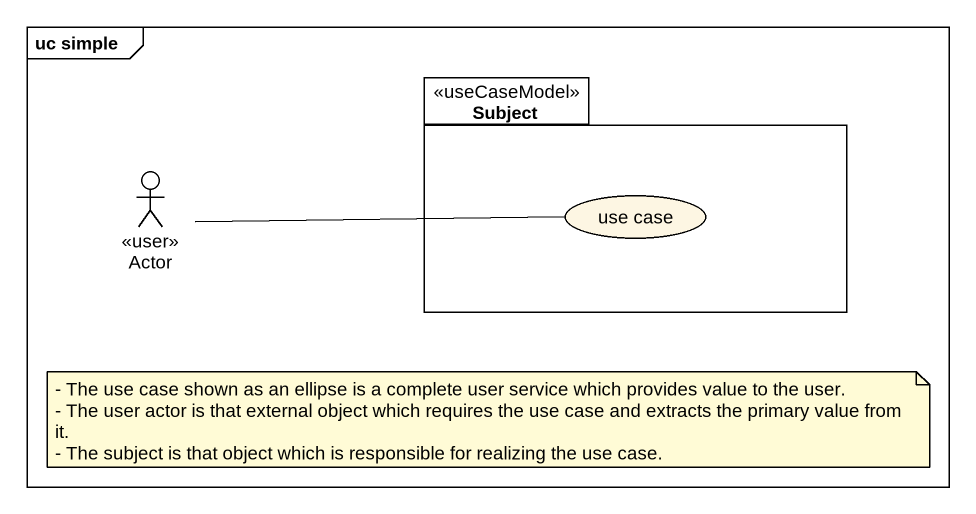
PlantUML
@startuml
mainframe uc simple
package Subject <<useCaseModel>> {
  usecase "use case" as use_case
}
actor "Actor" as Actor_ <<user>>
Actor_ -right- use_case
note as N1
  - The use case shown as an ellipse is a complete user service which provides value to the user.
  - The user actor is that external object which requires the use case and extracts the primary value from it.
  - The subject is that object which is responsible for realizing the use case.
end note
@enduml
